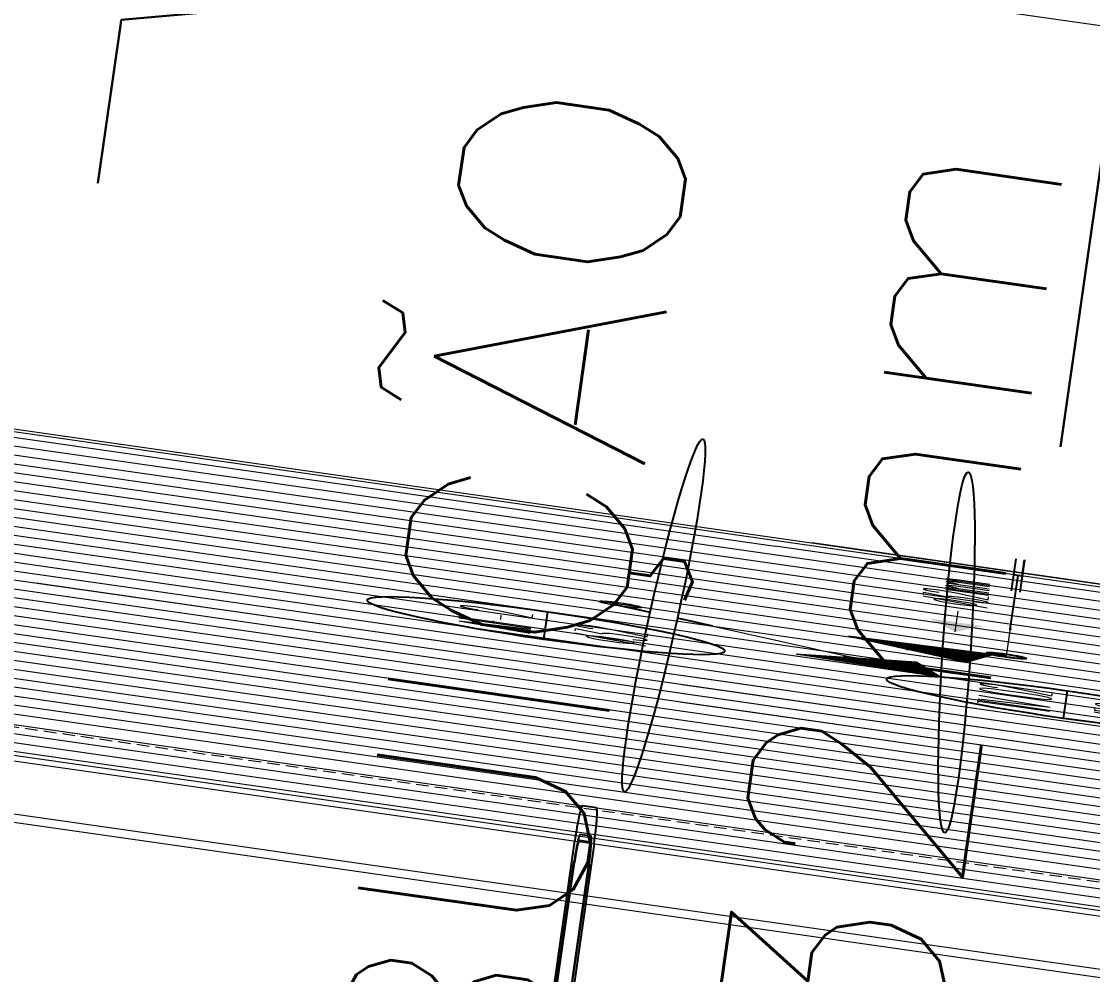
# Model space of a CAD drawing. Header units: millimetres. Extents: x -361192058 to 101130107379, y -14071650034 to 19218552450.
# Drawn here: x -136911.7 to -136823.7, y 44499.8 to 44578.1 of the extents above; entities that cross this region are included whole.
import ezdxf
from ezdxf.enums import TextEntityAlignment as Align

# ---------------------------------------------------------------- set-up
doc = ezdxf.new("R2010")
doc.units = ezdxf.units.MM
doc.header["$LTSCALE"] = 0.5
doc.linetypes.add('HIDDEN2', pattern=[0.1875, 0.125, -0.0625])
for name, color, linetype in [('02', 2, 'Continuous'), ('APBAN', 4, 'Continuous'), ('CONEXAO_AG_FRIA', 3, 'Continuous'), ('CONEXAO_ESGOTO', 7, 'Continuous'), ('CONEXÃO_HIDRÁULICA', 2, 'Continuous'), ('DETALHE_CONEXAO_EG', 3, 'Continuous'), ('DIVERSOS', 4, 'Continuous'), ('ESQUADRIAS', 3, 'Continuous'), ('HATCH', 8, 'Continuous'), ('MOBIL-I', 251, 'Continuous'), ('parede', 2, 'Continuous'), ('projeção 02', 7, 'HIDDEN2'), ('TUBULAÇÃO_HIDRÁULICA', 5, 'Continuous'), ('TXT_0', 7, 'Continuous')]:
    doc.layers.add(name, color=color, linetype=linetype)
doc.styles.add('ADITIVOCAD', font='ROMANS.shx')
doc.styles.add('COTAS', font='romans.shx')
doc.styles.add('R80', font='simplex.shx', dxfattribs={"height": 0.2})
doc.styles.add('ROMANS', font='romans', dxfattribs={"height": 0.1})
doc.styles.get("Standard").update_dxf_attribs({"font": 'txt.shx', "height": 0.12})
doc.dimstyles.new('COTAS', dxfattribs={"dimtxt": 0.08, "dimasz": 0.06, "dimexe": 0.18, "dimexo": 0.0625, "dimgap": 0.05, "dimtad": 1, "dimdec": 4, "dimzin": 4, "dimdsep": 46, "dimtxsty": 'R80', "dimblk1": 'DOT', "dimblk2": 'DOT', "dimsah": 1, "dimcen": 0.09, "dimse1": 1, "dimse2": 1, "dimclrt": 150, "dimadec": 0, "dimazin": 0, "dimtfac": 1, "dimtdec": 4, "dimtmove": 2, "dimatfit": 3, "dimldrblk": 'DOT', "dimfxl": 0, "dimtolj": 1, "dimtzin": 0, "dimarcsym": 0})

# ---------------------------------------------------------------- blocks, each defined once
blk = doc.blocks.new('_Dot')
at = {"color": 0, "lineweight": -2}
blk.add_line((-0.5, 0), (-1, 0), dxfattribs=at)
at = {"color": 0, "const_width": 0.5}
blk.add_lwpolyline([(-0.25, 0, 1), (0.25, 0, 1)], format="xyb", close=True, dxfattribs=at)
blk = doc.blocks.new('DOT')
for p, q in [((0, -1.5), (0, 1.5)), ((1.5, 0), (-1.5, 0))]:
    blk.add_line(p, q)
blk.add_circle((0, 0), 0.5)
blk = doc.blocks.new('Adh_hicol0')
for radius in [0.559, 0.515]:
    blk.add_circle((0, 0), radius)
blk = doc.blocks.new('Adh_BalaoAf')
for p, q in [((0, 0), (0.65, 0)), ((1.8, 0), (1.15, 0))]:
    blk.add_line(p, q)
blk.add_circle((0.9, 0), 0.25)
blk = doc.blocks.new('Adh_Afn')
blk.add_line((-0.25, 0), (0.25, 0))
blk.add_circle((0, 0), 0.25)
at = {"flags": 8}
for tag, p in [('$AF', (0, 0.0703)), ('$DIAM', (0, -0.0909))]:
    blk.add_attdef(tag, text='', height=0.1, dxfattribs=at).set_placement(p, align=Align.MIDDLE)
blk = doc.blocks.new('Adh_cx_te90')
for p, q in [((-0.075, -0.0225), (-0.075, 0.0225)), ((0.075, 0), (0.075, 0.0225)), ((0.075, 0.0225), (0.075, -0.0225)), ((0.075, 0), (-0.075, 0)), ((0, -0.075), (0, 0)), ((-0.0225, -0.075), (0.0225, -0.075))]:
    blk.add_line(p, q)
blk = doc.blocks.new('ADC_VASO_02')
blk.add_lwpolyline([(-0.175, 0.15), (-0.175, 0.6, -0.414214), (-0.125, 0.65), (0.125, 0.65, -0.414214), (0.175, 0.6), (0.175, 0.1496)], format="xyb")
for points in [[(0.1388, 0.2754, -0.414214), (0.0988, 0.2354), (-0.0948, 0.2354, -0.414214), (-0.1348, 0.2754), (-0.1348, 0.5704, -0.414214), (-0.0948, 0.6104), (0.0988, 0.6104, -0.414214), (0.1388, 0.5704)], [(0.1303, 0.2754, -0.414214), (0.0988, 0.2439), (-0.0948, 0.2439, -0.414214), (-0.1263, 0.2754), (-0.1263, 0.5704, -0.414214), (-0.0948, 0.6019), (0.0988, 0.6019, -0.414214), (0.1303, 0.5704)], [(-0.17, 0.15, 0.414214), (-0.2, 0.12), (-0.2, 0), (0.2, 0), (0.2, 0.12, 0.414214), (0.17, 0.15)], [(-0.17, 0.14, 0.414214), (-0.19, 0.12), (-0.19, 0.01), (0.19, 0.01), (0.19, 0.12, 0.414214), (0.17, 0.14)]]:
    blk.add_lwpolyline(points, format="xyb", close=True)
blk.add_lwpolyline([(0.0363, 0.2439), (0.0363, 0.3375), (-0.0344, 0.3375), (-0.0344, 0.2439)])
blk.add_arc((0.0009, 0.3215), 0.0388, 24.3951, 155.6049)
blk = doc.blocks.new('APROVADO QUADRA 21.2 MBVII')
at = {"layer": 'HATCH', "lineweight": 18}
h = blk.add_hatch(dxfattribs=at)
h.set_pattern_fill('LINE,_O', color=256, scale=0.001, angle=337.2881)
h.set_pattern_definition([(337.28811485, (2526.022343, 2329.6992958), (0.0012258592473, 0.002928804211), [])])
h.paths.add_polyline_path([(4759.6222, 2466.5811), (4759.459, 2466.7472), (4759.42, 2466.5457)])
h = blk.add_hatch(dxfattribs=at)
h.set_pattern_fill('LINE,_O', color=256, scale=0.001, angle=68.4888)
h.set_pattern_definition([(68.48882318, (4943.565525, 236.4382442), (-0.002953848728, 0.001164217631), [])])
h.paths.add_polyline_path([(4759.9092, 2466.6794), (4759.7465, 2466.5127), (4759.9488, 2466.4779)])
at = {"layer": 'CONEXAO_ESGOTO', "lineweight": 18}
blk.add_line((4760.6291, 2466.5343), (4760.2548, 2466.5343), dxfattribs=at)
blk.add_solid([(4760.2548, 2466.5343), (4760.4309, 2466.4967), (4760.4309, 2466.5718)], dxfattribs=at)
at = {"layer": 'DETALHE_CONEXAO_EG', "lineweight": 18}
for radius in [0.03, 0.0275]:
    blk.add_circle((4759.8939, 2466.998), radius, dxfattribs=at)
for centre, radius, start, end in [((4759.8824, 2467.0055), 0.0137, 326.8705, 98.8182), ((4759.8939, 2466.998), 0.025, 302.8451, 122.8411)]:
    blk.add_arc(centre, radius, start, end, dxfattribs=at)
at = {"layer": 'DIVERSOS', "color": 8, "lineweight": 18}
for p, q in [((4754.4727, 2451.1973), (4754.4727, 2473.7973)), ((4754.6227, 2451.6973), (4754.6227, 2473.7973)), ((4761.3227, 2465.9973), (4761.3227, 2466.7973)), ((4761.4727, 2465.5973), (4761.4727, 2466.7473))]:
    blk.add_line(p, q, dxfattribs=at)
at = {"layer": 'DIVERSOS', "lineweight": 18}
for p, q in [((4759.7579, 2466.8836), (4759.42, 2466.5457)), ((4759.9488, 2466.4779), (4759.7465, 2466.5127))]:
    blk.add_line(p, q, dxfattribs=at)
for points in [[(4759.42, 2466.5457), (4759.6222, 2466.5811), (4759.459, 2466.7472)], [(4759.9488, 2466.4779), (4759.9092, 2466.6794), (4759.7465, 2466.5127)]]:
    blk.add_lwpolyline(points, dxfattribs=at)
at = {"layer": 'ESQUADRIAS', "color": 8, "lineweight": 18}
for p, q in [((4761.3227, 2473.7973), (4761.3227, 2466.7973)), ((4761.4727, 2473.7973), (4761.4727, 2458.7973)), ((4755.6727, 2467.8473), (4755.6727, 2461.5473))]:
    blk.add_line(p, q, dxfattribs=at)
at = {"layer": 'HATCH', "color": 8, "lineweight": 18}
for p, q in [((4756.4014, 2461.5473), (4756.4014, 2473.5473)), ((4756.5602, 2461.5473), (4756.5602, 2473.5473)), ((4756.7189, 2461.5473), (4756.7189, 2473.5473)), ((4756.8777, 2461.5473), (4756.8777, 2473.5473)), ((4757.0364, 2461.5473), (4757.0364, 2473.5473)), ((4757.1952, 2461.5473), (4757.1952, 2473.5473)), ((4757.3539, 2461.5473), (4757.3539, 2473.5473)), ((4755.7339, 2461.5473), (4755.7339, 2472.3973)), ((4755.8927, 2461.5473), (4755.8927, 2472.3973)), ((4756.0514, 2461.5473), (4756.0514, 2472.3973)), ((4756.2102, 2461.5473), (4756.2102, 2472.3973)), ((4759.5764, 2467.8017), (4759.5764, 2472.3973)), ((4759.7352, 2467.8017), (4759.7352, 2472.3973)), ((4760.3702, 2465.9973), (4760.3702, 2472.3973)), ((4760.5289, 2465.9973), (4760.5289, 2472.3973)), ((4760.6877, 2465.9973), (4760.6877, 2472.3973)), ((4760.8464, 2465.9973), (4760.8464, 2472.3973)), ((4761.0052, 2465.9973), (4761.0052, 2472.3973)), ((4761.1639, 2465.9973), (4761.1639, 2472.3973)), ((4759.8939, 2465.9973), (4759.8939, 2470.9856)), ((4760.0527, 2465.9973), (4760.0527, 2470.9856)), ((4760.2114, 2465.9973), (4760.2114, 2470.6055)), ((4757.5127, 2464.8565), (4757.5127, 2468.7315)), ((4757.6714, 2464.8565), (4757.6714, 2468.7315)), ((4757.8302, 2464.8565), (4757.8302, 2468.7315)), ((4757.9889, 2464.8565), (4757.9889, 2468.7315)), ((4758.1477, 2465.9973), (4758.1477, 2468.7315)), ((4758.3064, 2465.9973), (4758.3064, 2468.7315)), ((4758.4652, 2465.9973), (4758.4652, 2468.7315)), ((4758.6239, 2467.8017), (4758.6239, 2468.7315)), ((4758.7827, 2465.9973), (4758.7827, 2468.7315)), ((4758.9414, 2467.8017), (4758.9414, 2468.7315)), ((4759.1002, 2467.8017), (4759.1002, 2468.7315)), ((4759.2589, 2467.8017), (4759.2589, 2468.7315)), ((4759.4177, 2467.8017), (4759.4177, 2468.7315)), ((4755.5727, 2467.8473), (4755.5727, 2461.4473)), ((4758.6239, 2465.9973), (4758.6239, 2467.8017)), ((4758.7827, 2467.1627), (4758.7827, 2467.8017)), ((4758.9414, 2464.8565), (4758.9414, 2467.8017)), ((4759.1002, 2464.8565), (4759.1002, 2467.8017)), ((4759.2589, 2464.8565), (4759.2589, 2467.8017)), ((4759.4177, 2464.8565), (4759.4177, 2467.8017)), ((4759.5764, 2464.3429), (4759.5764, 2467.8017)), ((4759.7352, 2464.3429), (4759.7352, 2467.8017)), ((4758.1477, 2464.8565), (4758.1477, 2466.8973)), ((4758.3064, 2464.8565), (4758.3064, 2466.8973)), ((4758.4652, 2464.8565), (4758.4652, 2466.8973)), ((4758.6239, 2464.8565), (4758.6239, 2466.8973)), ((4758.7827, 2464.8565), (4758.7827, 2466.8973))]:
    blk.add_line(p, q, dxfattribs=at)
at = {"layer": 'parede', "color": 7, "lineweight": 18}
blk.add_line((4771.4051, 2473.6122), (4771.4051, 2461.085), dxfattribs=at)
at = {"layer": 'projeção 02', "color": 8, "lineweight": 18}
blk.add_line((4756.1727, 2462.0473), (4756.1727, 2468.3473), dxfattribs=at)
at = {"layer": 'TUBULAÇÃO_HIDRÁULICA', "lineweight": 18}
for p, q in [((4761.4188, 2462.7036), (4761.4188, 2471.6189)), ((4759.9633, 2466.4591), (4761.4188, 2466.4591))]:
    blk.add_line(p, q, dxfattribs=at)
at = {"layer": 'CONEXÃO_HIDRÁULICA', "lineweight": 18, "rotation": 270}
blk.add_blockref('Adh_cx_te90', (4761.4188, 2466.4591), dxfattribs=at)
at = {"layer": 'DIVERSOS', "lineweight": 18}
for p, rotation in [((4759.9633, 2466.4591), 134.9999999999954), ((4759.8796, 2467.0053), 224.9999999999954)]:
    blk.add_blockref('Adh_BalaoAf', p, dxfattribs=dict(at, rotation=rotation))
ref = blk.add_blockref('Adh_Afn', (4759.3269, 2467.0955), dxfattribs=at)
ref.add_attrib('$AF', 'AF-2', dxfattribs={"layer": 'TXT_0', "height": 0.1, "style": 'ADITIVOCAD', "flags": 8}).set_placement((4759.3269, 2467.1658), align=Align.MIDDLE)
ref.add_attrib('$DIAM', '%%C32', dxfattribs={"layer": 'TXT_0', "height": 0.1, "style": 'ADITIVOCAD', "flags": 8}).set_placement((4759.3269, 2467.0046), align=Align.MIDDLE)
ref = blk.add_blockref('Adh_Afn', (4759.2432, 2466.3689), dxfattribs=at)
ref.add_attrib('$AF', 'TV 02', dxfattribs={"layer": 'TXT_0', "height": 0.1, "style": 'ADITIVOCAD', "flags": 8}).set_placement((4759.2432, 2466.4391), align=Align.MIDDLE)
ref.add_attrib('$DIAM', '%%C50', dxfattribs={"layer": 'TXT_0', "height": 0.1, "style": 'ADITIVOCAD', "flags": 8}).set_placement((4759.2432, 2466.278), align=Align.MIDDLE)
at = {"layer": 'MOBIL-I', "color": 8, "lineweight": 18, "rotation": 269.9999999999999}
blk.add_blockref('ADC_VASO_02', (4747.7809, 2467.0004), dxfattribs=at)
at = {"layer": 'TUBULAÇÃO_HIDRÁULICA', "lineweight": 18, "xscale": 0.0500000000001819, "yscale": 0.0500000000001819, "zscale": 0.0500000000001819, "rotation": 180}
blk.add_blockref('Adh_hicol0', (4759.9633, 2466.4591), dxfattribs=at)
at = {"color": 0, "lineweight": 13, "flags": 8}
for p in [(4700.7247, 2280.1125), (4699.5738, 2277.8964), (4702.3546, 2276.195), (4703.6722, 2274.085), (4699.8445, 2272.2194), (4703.0488, 2270.137), (4703.0877, 2267.9803), (4700.6523, 2261.5216), (4700.7007, 2257.1593)]:
    blk.add_attdef('NIVEL', p, '', height=0.075, dxfattribs=at)
for rotation, width, p in [(90, 0.8, (4700.8205, 2275.7521)), (270, 0.6, (4703.8437, 2274.9021)), (90, 0.8, (4701.5575, 2268.5021)), (180, 0.6, (4651.1817, 2236.1931))]:
    blk.add_attdef('$PORTA', text='', height=0.09, rotation=rotation, dxfattribs=dict(at, width=width)).set_placement(p, align=Align.MIDDLE)
for p in [(4654.176, 2240.463), (4648.499, 2240.1923), (4637.8012, 2239.3845), (4633.4388, 2239.3361), (4656.3921, 2239.3121), (4652.4746, 2237.6822), (4646.4166, 2236.988), (4644.2598, 2236.9491), (4650.3646, 2236.3646)]:
    blk.add_attdef('NIVEL', p, '', height=0.075, rotation=270, dxfattribs=at)
at = {"color": 0, "lineweight": 13, "width": 0.8, "flags": 8}
for p in [(4652.0317, 2239.2163), (4644.7817, 2238.4793)]:
    blk.add_attdef('$PORTA', text='', height=0.09, dxfattribs=at).set_placement(p, align=Align.MIDDLE)
at = {"layer": 'APBAN', "lineweight": 18, "insert": (4769.1704, 2466.4761), "char_height": 0.309381, "attachment_point": 9, "style": 'COTAS'}
blk.add_mtext('DISTRIBUIÇÃO\\PGERAL DE %%C 32mm', dxfattribs=at)
at = {"layer": 'CONEXAO_AG_FRIA', "lineweight": 18, "style": 'ROMANS'}
blk.add_text(' %%C32mm', height=0.09, rotation=0.1652, dxfattribs=at).set_placement((4760.9457, 2466.4953), align=Align.CENTER)
at = {"layer": 'APBAN', "lineweight": 18, "annotation_type": 0, "has_hookline": 1, "hookline_direction": 1}
for points, text_width in [([(4771.6734, 2466.9243), (4769.0168, 2467.7955), (4768.9568, 2467.7955)], 2.0773), ([(4772.7039, 2465.7729), (4769.2204, 2466.4261)], 4.5818)]:
    blk.add_leader(points, dimstyle='COTAS', override={"dimldrblk": 'DOT'}, dxfattribs=dict(at, text_width=text_width))

msp = doc.modelspace()

# ---------------------------------------------------------------- block references
at = {"layer": '02', "color": 0, "lineweight": 30, "xscale": -4.574818403918471, "yscale": -59.40450511825884, "zscale": 4.574818403918471, "rotation": 261.8606972171988}
msp.add_blockref('APROVADO QUADRA 21.2 MBVII', (5129.041, 2225.201), dxfattribs=at)

doc.saveas('drawing.dxf')
